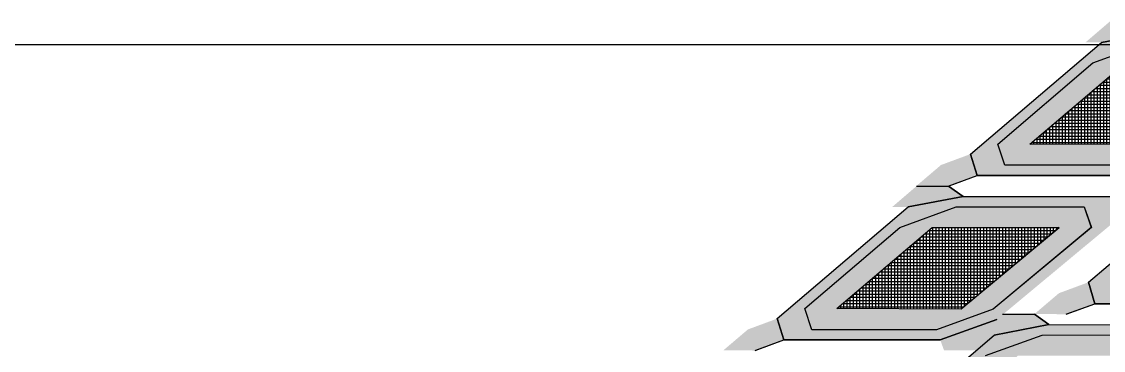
# Model space of a CAD drawing. Header units: centimetres. Extents: x -10 to 101, y -21 to 38.
# Drawn here: x 26.59 to 35.03, y 18.61 to 21.18 of the extents above; entities that cross this region are included whole.
import ezdxf

# ---------------------------------------------------------------- set-up
doc = ezdxf.new("R2010")
doc.units = ezdxf.units.CM

msp = doc.modelspace()

# ---------------------------------------------------------------- hatches: boundary and pattern name
at = {"true_color": 0x000000}
h = msp.add_hatch(color=18, dxfattribs=at)
h.dxf.hatch_style = 1
h.paths.add_polyline_path([(34.8884, 21.0148), (35.0782, 21.1774), (35.3282, 21.1774), (35.4401, 21.0971), (35.0134, 21.0148)])
edge = h.paths.add_edge_path()
edge.add_line((36.6022, 21.0951), (36.8273, 21.1749))
at = {"true_color": 0x636466}
h = msp.add_hatch(color=251, dxfattribs=at)
h.dxf.hatch_style = 1
h.paths.add_polyline_path([(34.2615, 20.0566), (34.2063, 20.2221), (34.9461, 20.8549), (35.387, 21.0151), (36.3853, 21.0161), (36.4408, 20.8533), (35.6759, 20.2169), (35.234, 20.057)], flags=16)
h.paths.add_polyline_path([(34.0433, 19.9768), (33.9918, 20.1439), (35.0134, 21.0148), (35.4401, 21.0971), (36.6022, 21.0951), (36.7611, 21.0161), (35.7049, 20.137), (35.2629, 19.977)])
h = msp.add_hatch(color=256)
h.dxf.hatch_style = 1
h.set_gradient(color1=(0, 0, 255), color2=(255, 255, 0), name='SPHERICAL')
h.paths.add_polyline_path([(34.4548, 20.2212), (35.1985, 20.8546), (36.1901, 20.8535), (35.4271, 20.2178)], flags=16)
h.paths.add_polyline_path([(36.4408, 20.8533), (35.6759, 20.2169), (35.234, 20.057), (34.2615, 20.0566), (34.2063, 20.2221), (34.9461, 20.8549), (35.387, 21.0151), (36.3853, 21.0161)])
h = msp.add_hatch()
h.set_pattern_fill('NET', color=256, scale=0.0078)
h.set_pattern_definition([(0, (15.541742, 16.397062), (0, 0.024765), []), (90, (15.541742, 16.397062), (-0.024765, 2e-18), [])])
h.paths.add_polyline_path([(34.4548, 20.2212), (35.1985, 20.8546), (36.1901, 20.8535), (35.4271, 20.2178)])
at = {"true_color": 0x000000}
h = msp.add_hatch(color=18, dxfattribs=at)
h.dxf.hatch_style = 1
h.paths.add_polyline_path([(33.9918, 20.1439), (33.7626, 20.059), (33.5722, 19.8971), (33.8183, 19.8946), (34.0433, 19.9768)])
at = {"true_color": 0x636466}
h = msp.add_hatch(color=251, dxfattribs=at)
h.dxf.hatch_style = 1
h.paths.add_polyline_path([(35.1813, 19.0566), (35.1261, 19.2221), (35.8659, 19.8549), (36.3068, 20.0151), (37.3051, 20.0161), (37.3606, 19.8533), (36.5957, 19.2169), (36.1538, 19.057)], flags=16)
h.paths.add_polyline_path([(34.9631, 18.9768), (34.9115, 19.1439), (35.9332, 20.0148), (36.3599, 20.0971), (37.5219, 20.0951), (37.6809, 20.0161), (36.6246, 19.137), (36.1827, 18.977)])
at = {"true_color": 0x000000}
h = msp.add_hatch(color=18, dxfattribs=at)
h.dxf.hatch_style = 1
h.paths.add_polyline_path([(33.3824, 19.7319), (33.5722, 19.8946), (33.8222, 19.8946), (33.9341, 19.8142), (33.5074, 19.7319)])
edge = h.paths.add_edge_path()
edge.add_line((35.0961, 19.8122), (35.3212, 19.892))
at = {"true_color": 0x636466}
h = msp.add_hatch(color=251, dxfattribs=at)
h.dxf.hatch_style = 1
h.paths.add_polyline_path([(32.7555, 18.7737), (32.7003, 18.9392), (33.4401, 19.572), (33.881, 19.7322), (34.8793, 19.7332), (34.9348, 19.5704), (34.1699, 18.934), (33.728, 18.7741)], flags=16)
h.paths.add_polyline_path([(32.5373, 18.6939), (32.4857, 18.861), (33.5074, 19.7319), (33.9341, 19.8142), (35.0961, 19.8122), (35.2551, 19.7332), (34.1988, 18.8542), (33.7569, 18.6941)])
h = msp.add_hatch(color=256)
h.dxf.hatch_style = 1
h.set_gradient(color1=(0, 0, 255), color2=(255, 255, 0), name='SPHERICAL')
h.paths.add_polyline_path([(32.9488, 18.9383), (33.6925, 19.5717), (34.6841, 19.5706), (33.921, 18.9349)], flags=16)
h.paths.add_polyline_path([(34.9348, 19.5704), (34.1699, 18.934), (33.728, 18.7741), (32.7555, 18.7737), (32.7003, 18.9392), (33.4401, 19.572), (33.881, 19.7322), (34.8793, 19.7332)])
h = msp.add_hatch()
h.set_pattern_fill('NET', color=256, scale=0.0078)
h.set_pattern_definition([(0, (14.035727, 15.114183), (0, 0.024765), []), (90, (14.035727, 15.114183), (-0.024765, 2e-18), [])])
h.paths.add_polyline_path([(32.9488, 18.9383), (33.6925, 19.5717), (34.6841, 19.5706), (33.921, 18.9349)])
at = {"true_color": 0x000000}
h = msp.add_hatch(color=18, dxfattribs=at)
h.dxf.hatch_style = 1
h.paths.add_polyline_path([(34.9115, 19.1439), (34.6824, 19.059), (34.492, 18.8971), (34.7381, 18.8946), (34.9631, 18.9768)])
h = msp.add_hatch(color=18, dxfattribs=at)
h.dxf.hatch_style = 1
h.paths.add_polyline_path([(32.4857, 18.861), (32.2566, 18.7761), (32.0662, 18.6142), (32.3123, 18.6117), (32.5373, 18.6939)])
at = {"true_color": 0x636466}
h = msp.add_hatch(color=251, dxfattribs=at)
h.dxf.hatch_style = 1
h.paths.add_polyline_path([(33.4253, 17.7737), (33.3701, 17.9392), (34.1099, 18.572), (34.5507, 18.7322), (35.5491, 18.7332), (35.6046, 18.5704), (34.8397, 17.934), (34.3978, 17.7741)], flags=16)
h.paths.add_polyline_path([(33.207, 17.6939), (33.1555, 17.861), (34.1772, 18.7319), (34.6039, 18.8142), (35.7659, 18.8122), (35.9249, 18.7332), (34.8686, 17.8542), (34.4267, 17.6941)])
at = {"true_color": 0x000000}
h = msp.add_hatch(color=18, dxfattribs=at)
h.dxf.hatch_style = 1
h.paths.add_polyline_path([(34.1988, 18.8542), (33.7569, 18.6941), (33.7857, 18.6142), (34.0357, 18.6142), (34.2278, 18.7742)])
h = msp.add_hatch(color=18, dxfattribs=at)
h.dxf.hatch_style = 1
h.paths.add_polyline_path([(34.0522, 18.7319), (34.242, 18.8946), (34.492, 18.8946), (34.6039, 18.8142), (34.1772, 18.7319)])
edge = h.paths.add_edge_path()
edge.add_line((35.7659, 18.8122), (35.991, 18.892))
h = msp.add_hatch(color=256)
h.dxf.hatch_style = 1
h.set_gradient(color1=(0, 0, 255), color2=(255, 255, 0), name='SPHERICAL')
h.paths.add_polyline_path([(33.6186, 17.9383), (34.3623, 18.5717), (35.3539, 18.5706), (34.5908, 17.9349)], flags=16)
h.paths.add_polyline_path([(35.6046, 18.5704), (34.8397, 17.934), (34.3978, 17.7741), (33.4253, 17.7737), (33.3701, 17.9392), (34.1099, 18.572), (34.5507, 18.7322), (35.5491, 18.7332)])

# ---------------------------------------------------------------- linework, layer by layer
for p, q in [((35.4401, 21.0971), (35.0134, 21.0148)), ((35.0134, 21.0148), (35.4401, 21.0971)), ((33.9918, 20.1439), (35.0134, 21.0148)), ((33.9918, 20.1439), (35.0134, 21.0148)), ((34.9461, 20.8549), (35.387, 21.0151)), ((34.9461, 20.8549), (35.387, 21.0151)), ((34.2063, 20.2221), (34.9461, 20.8549)), ((34.2063, 20.2221), (34.9461, 20.8549)), ((34.4548, 20.2212), (35.1985, 20.8546)), ((34.2615, 20.0566), (34.2063, 20.2221)), ((34.2615, 20.0566), (34.2063, 20.2221)), ((35.4271, 20.2178), (34.4548, 20.2212)), ((35.4271, 20.2178), (34.4548, 20.2212)), ((33.9918, 20.1439), (34.0433, 19.9768)), ((34.0433, 19.9768), (33.9918, 20.1439)), ((34.0433, 19.9768), (33.9918, 20.1439)), ((35.234, 20.057), (34.2615, 20.0566)), ((35.234, 20.057), (34.2615, 20.0566)), ((34.9115, 19.1439), (35.9332, 20.0148)), ((34.9115, 19.1439), (35.9332, 20.0148)), ((33.8183, 19.8946), (34.0433, 19.9768)), ((33.8252, 19.8971), (34.0433, 19.9768)), ((34.0433, 19.9768), (35.2629, 19.977)), ((34.0433, 19.9768), (35.138, 19.977)), ((35.2629, 19.977), (34.0433, 19.9768)), ((34.1679, 19.9768), (35.2629, 19.977)), ((33.5722, 19.8946), (33.8222, 19.8946)), ((33.5722, 19.8946), (33.8222, 19.8946)), ((33.5722, 19.8946), (33.8222, 19.8946)), ((33.8222, 19.8946), (33.9341, 19.8142)), ((33.9341, 19.8142), (33.8222, 19.8946)), ((33.9341, 19.8142), (33.5074, 19.7319)), ((33.5074, 19.7319), (33.9341, 19.8142)), ((33.9341, 19.8142), (35.0961, 19.8122)), ((33.9341, 19.8142), (35.0961, 19.8122)), ((32.4857, 18.861), (33.5074, 19.7319)), ((32.4857, 18.861), (33.5074, 19.7319)), ((33.4401, 19.572), (33.881, 19.7322)), ((33.4401, 19.572), (33.881, 19.7322)), ((33.881, 19.7322), (34.8793, 19.7332)), ((33.881, 19.7322), (34.8793, 19.7332)), ((34.8793, 19.7332), (34.9349, 19.5703)), ((34.8793, 19.7332), (34.9348, 19.5704)), ((32.7003, 18.9392), (33.4401, 19.572)), ((32.7003, 18.9392), (33.4401, 19.572)), ((32.9488, 18.9383), (33.6925, 19.5717)), ((33.6925, 19.5717), (34.6834, 19.57)), ((33.6925, 19.5717), (34.6841, 19.5706)), ((34.6841, 19.5706), (33.921, 18.9349)), ((34.6834, 19.57), (33.921, 18.9349)), ((34.9348, 19.5704), (34.1699, 18.934)), ((34.9349, 19.5703), (34.1699, 18.934)), ((34.9115, 19.1439), (34.9631, 18.9768)), ((34.9631, 18.9768), (34.9115, 19.1439)), ((34.9631, 18.9768), (34.9115, 19.1439)), ((32.7555, 18.7737), (32.7003, 18.9392)), ((32.7555, 18.7737), (32.7003, 18.9392)), ((33.921, 18.9349), (32.9488, 18.9383)), ((33.921, 18.9349), (32.9488, 18.9383)), ((34.1699, 18.934), (33.728, 18.7741)), ((34.1699, 18.934), (33.728, 18.7741)), ((34.1699, 18.934), (34.1699, 18.934)), ((34.7381, 18.8946), (34.9631, 18.9768)), ((34.7449, 18.8971), (34.9631, 18.9768)), ((34.9631, 18.9768), (36.1827, 18.977)), ((34.9631, 18.9768), (36.0578, 18.977)), ((36.1827, 18.977), (34.9631, 18.9768)), ((32.4857, 18.861), (32.5373, 18.6939)), ((32.5373, 18.6939), (32.4857, 18.861)), ((32.5373, 18.6939), (32.4857, 18.861)), ((33.7569, 18.6941), (34.1988, 18.8542)), ((33.7569, 18.6941), (34.1988, 18.8542)), ((34.1988, 18.8542), (33.7569, 18.6941)), ((34.1988, 18.8542), (33.7569, 18.6941)), ((34.6039, 18.8142), (34.1772, 18.7319)), ((34.1772, 18.7319), (34.6039, 18.8142)), ((34.242, 18.8946), (34.492, 18.8946)), ((34.242, 18.8946), (34.492, 18.8946)), ((34.242, 18.8946), (34.492, 18.8946)), ((34.492, 18.8946), (34.6039, 18.8142)), ((34.6039, 18.8142), (34.492, 18.8946)), ((34.6039, 18.8142), (35.7659, 18.8122)), ((34.6039, 18.8142), (35.7659, 18.8122)), ((33.728, 18.7741), (32.7555, 18.7737)), ((33.728, 18.7741), (32.7555, 18.7737)), ((33.1555, 17.861), (34.1772, 18.7319)), ((33.1555, 17.861), (34.1772, 18.7319)), ((34.1099, 18.572), (34.5507, 18.7322)), ((34.1099, 18.572), (34.5507, 18.7322)), ((34.5507, 18.7322), (35.5491, 18.7332)), ((34.5507, 18.7322), (35.5491, 18.7332)), ((32.3123, 18.6117), (32.5373, 18.6939)), ((32.3191, 18.6142), (32.5373, 18.6939)), ((32.5373, 18.6939), (33.7569, 18.6941)), ((32.5373, 18.6939), (33.632, 18.6941)), ((33.7569, 18.6941), (32.5373, 18.6939)), ((32.6618, 18.6939), (33.7569, 18.6941)), ((33.632, 18.6941), (33.7569, 18.6941))]:
    msp.add_line(p, q)
at = {"color": 4}
msp.add_lwpolyline([(0, 21), (41.0422, 21)], dxfattribs=at)

doc.saveas('drawing.dxf')
